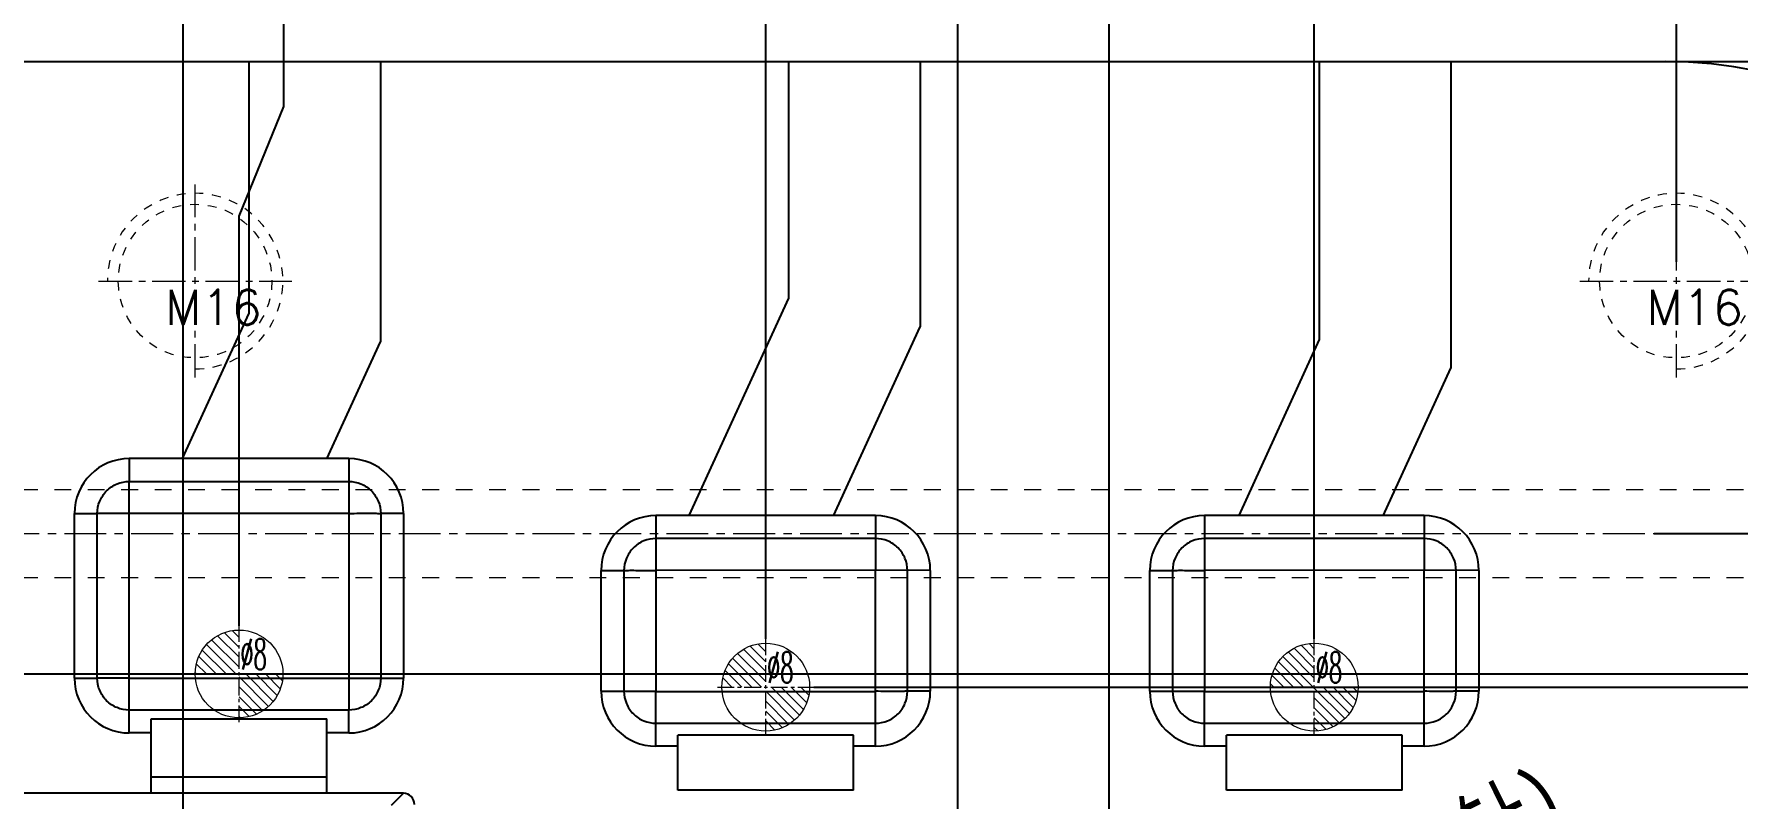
# Model space of a CAD drawing. Header units: millimetres. Extents: x 1803 to 4269, y -6912 to 1836.
# Drawn here: x 2884.4 to 3039.7, y -2153.9 to -2084.2 of the extents above; entities that cross this region are included whole.
import ezdxf
from ezdxf.enums import TextEntityAlignment as Align

# ---------------------------------------------------------------- set-up
doc = ezdxf.new("R2010")
doc.units = ezdxf.units.MM
doc.header["$LTSCALE"] = 16.335
doc.header["$PDMODE"] = 3
doc.header["$PDSIZE"] = 0.3125
doc.linetypes.add('CENTER', pattern=[0.6, 0.375, -0.075, 0.075, -0.075])
doc.linetypes.add('HIDDEN', pattern=[0.2, 0.1, -0.1])
doc.layers.get('0').update_dxf_attribs({"linetype": 'CONTINUOUS'})
doc.layers.get('Defpoints').update_dxf_attribs({"linetype": 'CONTINUOUS'})
for name, color, linetype, lineweight in [('cool', 153, 'HIDDEN', 9), ('epin', 13, 'CONTINUOUS', 9), ('screw', 33, 'CONTINUOUS', 13)]:
    doc.layers.add(name, color=color, linetype=linetype, lineweight=lineweight)
doc.layers.add('DEFAULT_2', color=8, linetype='HIDDEN')
doc.styles.get("Standard").update_dxf_attribs({"font": 'txt', "width": 0.8})
doc.styles.add('TXT', font='txt.shx', dxfattribs={"bigfont": 'gbcbig.shx'})
doc.styles.add('TXT05', font='txt.shx', dxfattribs={"width": 0.5, "bigfont": 'gbcbig.shx'})
doc.dimstyles.new('11', dxfattribs={"dimtxt": 8, "dimasz": 8, "dimexe": 0, "dimexo": 0, "dimgap": 0, "dimtad": 0, "dimdsep": 46, "dimtxsty": 'Standard', "dimcen": 0, "dimclrd": 4, "dimclre": 4, "dimclrt": 6, "dimazin": 0, "dimtp": 0.01, "dimtm": 0.01, "dimtfac": 1, "dimtofl": 0, "dimtmove": 0, "dimatfit": 3, "dimfxl": 0, "dimtolj": 1, "dimarcsym": 0})

# ---------------------------------------------------------------- blocks, each defined once
blk = doc.blocks.new('screw_m16_g')
at = {"layer": 'screw', "color": 1, "linetype": 'CENTER', "ltscale": 0.497582}
for p, q in [((0, -8.8), (0, 8.8)), ((-8.8, 0), (8.8, 0))]:
    blk.add_line(p, q, dxfattribs=at)
at = {"layer": 'screw', "color": 33, "linetype": 'HIDDEN', "ltscale": 0.497582}
blk.add_circle((0, 0), 7, dxfattribs=at)
at = {"layer": 'screw', "color": 92, "linetype": 'HIDDEN', "ltscale": 0.497582}
blk.add_arc((0, 0), 8, 270, 180, dxfattribs=at)
at = {"layer": 'screw', "color": 6, "style": 'TXT'}
blk.add_text('M16', height=3.2, dxfattribs=at).set_placement((-2.72, -4))
blk = doc.blocks.new('1')
at = {"layer": 'cool', "ltscale": 0.932966}
for p, q in [((2578.45, -905.66), (3059.79, -905.66)), ((2578.45, -913.66), (3059.79, -913.66))]:
    blk.add_line(p, q, dxfattribs=at)
at = {"layer": 'cool', "color": 1, "linetype": 'CENTER', "ltscale": 0.621977}
blk.add_line((2564.12, -909.66), (3074.12, -909.66), dxfattribs=at)
blk = doc.blocks.new('*D214')
at = {"color": 4, "lineweight": -2}
for p, q in [((2564.12, -2139.11), (2564.12, -2050.35)), ((2572.12, -2050.35), (2796.25, -2050.35)), ((3066.12, -2050.35), (2810.12, -2050.35)), ((3074.12, -2139.11), (3074.12, -2050.35))]:
    blk.add_line(p, q, dxfattribs=at)
at = {"color": 4}
for points in [[(2572.12, -2049.02), (2572.12, -2051.69), (2564.12, -2050.35)], [(3066.12, -2049.02), (3066.12, -2051.69), (3074.12, -2050.35)]]:
    blk.add_solid(points, dxfattribs=at)
at = {"layer": 'Defpoints', "color": 0}
for p in [(3074.12, -2050.35), (2564.12, -2139.11), (3074.12, -2139.11)]:
    blk.add_point(p, dxfattribs=at)
at = {"color": 6, "insert": (2803.18, -2050.35), "char_height": 8, "attachment_point": 5}
blk.add_mtext('\\A1;510', dxfattribs=at)
blk = doc.blocks.new('*D215')
at = {"color": 4, "lineweight": -2}
for p, q in [((3013.57, -2086.69), (3108.35, -2086.69)), ((3108.35, -2094.69), (3108.35, -2177.41)), ((3108.35, -2318.69), (3108.35, -2193.41)), ((3013.57, -2326.69), (3108.35, -2326.69))]:
    blk.add_line(p, q, dxfattribs=at)
at = {"color": 4}
for points in [[(3107.02, -2094.69), (3109.68, -2094.69), (3108.35, -2086.69)], [(3107.02, -2318.69), (3109.68, -2318.69), (3108.35, -2326.69)]]:
    blk.add_solid(points, dxfattribs=at)
at = {"layer": 'Defpoints', "color": 0}
for p in [(3013.57, -2086.69), (3013.57, -2326.69), (3108.35, -2326.69)]:
    blk.add_point(p, dxfattribs=at)
at = {"color": 6, "insert": (3108.35, -2185.41), "char_height": 8, "attachment_point": 5, "rotation": 90}
blk.add_mtext('\\A1;240', dxfattribs=at)
blk = doc.blocks.new('*D216')
at = {"color": 4, "lineweight": -2}
blk.add_line((2995.85, -2168.01), (2991.38, -2170.23), dxfattribs=at)
at = {"color": 4}
blk.add_solid([(2991.01, -2169.49), (2991.75, -2170.98), (2986.9, -2172.46)], dxfattribs=at)
at = {"layer": 'Defpoints', "color": 0}
for p in [(2986.9, -2172.46), (2977.94, -2176.91)]:
    blk.add_point(p, dxfattribs=at)
at = {"color": 6, "insert": (3009.49, -2161.23), "char_height": 6, "attachment_point": 5, "rotation": 26.4347}
blk.add_mtext('\\A1;∅10(镶针)', dxfattribs=at)
blk = doc.blocks.new('epin_ejp_8')
at = {"layer": 'epin'}
h = blk.add_hatch(dxfattribs=at)
h.set_pattern_fill('_ANSI31', color=123, scale=0.2, angle=90, style=0)
h.set_pattern_definition([(135, (-2636.1445, 786.8366), (-0.4490128, -0.4490128), [])])
h.paths.add_polyline_path([(0, 4, 0.414214), (-4, 0), (0, 0)])
h.paths.add_polyline_path([(4, 0), (0, 0), (0, -4, 0.414214)])
at = {"layer": 'epin', "color": 1, "linetype": 'CENTER', "ltscale": 0.248791}
for p, q in [((0, -4.4), (0, 4.4)), ((-4.4, 0), (4.4, 0))]:
    blk.add_line(p, q, dxfattribs=at)
at = {"layer": 'epin'}
blk.add_circle((0, 0), 4, dxfattribs=at)
at = {"layer": 'epin', "color": 6, "style": 'TXT05', "width": 0.5}
blk.add_text('%%c8', height=2.8, dxfattribs=at).set_placement((1.33, 1.8), align=Align.MIDDLE)
blk = doc.blocks.new('*D239')
at = {"color": 4, "lineweight": -2}
for p, q in [((3064.74, -2159.2), (3074.74, -2152.66)), ((3074.74, -2152.66), (3084.74, -2152.66)), ((2901.33, -2159.2), (3064.74, -2159.2))]:
    blk.add_line(p, q, dxfattribs=at)
at = {"layer": 'Defpoints', "color": 0}
for p in [(3084.74, -2152.66), (2901.33, -2159.2), (2819.12, -2206.69)]:
    blk.add_point(p, dxfattribs=at)
at = {"color": 6, "insert": (3094.34, -2152.66), "char_height": 6, "attachment_point": 5}
blk.add_mtext('\\A1;47.49', dxfattribs=at)
blk = doc.blocks.new('*D240')
at = {"color": 4, "lineweight": -2}
for p, q in [((3064.74, -2142.49), (3074.74, -2137.79)), ((3074.74, -2137.79), (3084.74, -2137.79)), ((2853.52, -2142.49), (3064.74, -2142.49))]:
    blk.add_line(p, q, dxfattribs=at)
at = {"layer": 'Defpoints', "color": 0}
for p in [(3084.74, -2137.79), (2853.52, -2142.49), (2819.12, -2206.69)]:
    blk.add_point(p, dxfattribs=at)
at = {"color": 6, "insert": (3091.94, -2137.79), "char_height": 6, "attachment_point": 5}
blk.add_mtext('\\A1;64.2', dxfattribs=at)
blk = doc.blocks.new('*D241')
at = {"color": 4, "lineweight": -2}
blk.add_line((3032.1, -2129.69), (3084.74, -2129.69), dxfattribs=at)
at = {"layer": 'Defpoints', "color": 0}
for p in [(3032.1, -2129.69), (3084.74, -2129.69), (2819.12, -2206.69)]:
    blk.add_point(p, dxfattribs=at)
at = {"color": 6, "insert": (3088.74, -2129.69), "char_height": 6, "attachment_point": 5}
blk.add_mtext('\\A1;77', dxfattribs=at)
blk = doc.blocks.new('*D242')
at = {"color": 4, "lineweight": -2}
blk.add_line((3042.92, -2106.69), (3084.74, -2106.69), dxfattribs=at)
at = {"layer": 'Defpoints', "color": 0}
for p in [(3042.92, -2106.69), (3084.74, -2106.69), (2819.12, -2206.69)]:
    blk.add_point(p, dxfattribs=at)
at = {"color": 6, "insert": (3089.54, -2106.69), "char_height": 6, "attachment_point": 5}
blk.add_mtext('\\A1;100', dxfattribs=at)
blk = doc.blocks.new('*D254')
at = {"color": 4, "lineweight": -2}
blk.add_line((2898.03, -2155.9), (2898.03, -2080.38), dxfattribs=at)
at = {"layer": 'Defpoints', "color": 0}
for p in [(2898.03, -2080.38), (2898.03, -2155.9), (2819.12, -2206.69)]:
    blk.add_point(p, dxfattribs=at)
at = {"color": 6, "insert": (2898.03, -2071.58), "char_height": 6, "attachment_point": 5, "rotation": 90}
blk.add_mtext('\\A1;78.91', dxfattribs=at)
blk = doc.blocks.new('*D255')
at = {"color": 4, "lineweight": -2}
for p, q in [((2907.2, -2090.77), (2907.2, -2080.77)), ((2903.12, -2100.77), (2907.2, -2090.77)), ((2903.12, -2138.09), (2903.12, -2100.77))]:
    blk.add_line(p, q, dxfattribs=at)
at = {"layer": 'Defpoints', "color": 0}
for p in [(2907.2, -2080.77), (2903.12, -2138.09), (2819.12, -2206.69)]:
    blk.add_point(p, dxfattribs=at)
at = {"color": 6, "insert": (2907.2, -2076.77), "char_height": 6, "attachment_point": 5, "rotation": 90}
blk.add_mtext('\\A1;84', dxfattribs=at)
blk = doc.blocks.new('*D256')
at = {"color": 4, "lineweight": -2}
blk.add_line((2968.64, -2157.29), (2968.64, -2080.38), dxfattribs=at)
at = {"layer": 'Defpoints', "color": 0}
for p in [(2968.64, -2080.38), (2968.64, -2157.29), (2819.12, -2206.69)]:
    blk.add_point(p, dxfattribs=at)
at = {"color": 6, "insert": (2968.64, -2069.18), "char_height": 6, "attachment_point": 5, "rotation": 90}
blk.add_mtext('\\A1;149.52', dxfattribs=at)
blk = doc.blocks.new('*D257')
at = {"color": 4, "lineweight": -2}
blk.add_line((2982.42, -2172.75), (2982.42, -2080.38), dxfattribs=at)
at = {"layer": 'Defpoints', "color": 0}
for p in [(2982.42, -2080.38), (2982.42, -2172.75), (2819.12, -2206.69)]:
    blk.add_point(p, dxfattribs=at)
at = {"color": 6, "insert": (2982.42, -2071.58), "char_height": 6, "attachment_point": 5, "rotation": 90}
blk.add_mtext('\\A1;163.3', dxfattribs=at)
blk = doc.blocks.new('*D258')
at = {"color": 4, "lineweight": -2}
blk.add_line((2951.12, -2139.29), (2951.12, -2080.38), dxfattribs=at)
at = {"layer": 'Defpoints', "color": 0}
for p in [(2951.12, -2080.38), (2951.12, -2139.29), (2819.12, -2206.69)]:
    blk.add_point(p, dxfattribs=at)
at = {"color": 6, "insert": (2951.12, -2074.78), "char_height": 6, "attachment_point": 5, "rotation": 90}
blk.add_mtext('\\A1;132', dxfattribs=at)
blk = doc.blocks.new('*D259')
at = {"color": 4, "lineweight": -2}
blk.add_line((3001.12, -2139.29), (3001.12, -2080.38), dxfattribs=at)
at = {"layer": 'Defpoints', "color": 0}
for p in [(3001.12, -2080.38), (3001.12, -2139.29), (2819.12, -2206.69)]:
    blk.add_point(p, dxfattribs=at)
at = {"color": 6, "insert": (3001.12, -2074.78), "char_height": 6, "attachment_point": 5, "rotation": 90}
blk.add_mtext('\\A1;182', dxfattribs=at)
blk = doc.blocks.new('*D260')
at = {"color": 4, "lineweight": -2}
blk.add_line((3034.12, -2104.94), (3034.12, -2080.38), dxfattribs=at)
at = {"layer": 'Defpoints', "color": 0}
for p in [(3034.12, -2080.38), (3034.12, -2104.94), (2819.12, -2206.69)]:
    blk.add_point(p, dxfattribs=at)
at = {"color": 6, "insert": (3034.12, -2074.78), "char_height": 6, "attachment_point": 5, "rotation": 90}
blk.add_mtext('\\A1;215', dxfattribs=at)
blk = doc.blocks.new('*D829')
at = {"color": 4, "lineweight": -2}
for p, q in [((2955.52, -2143.69), (3064.83, -2143.69)), ((3064.83, -2143.69), (3074.83, -2144.94)), ((3074.83, -2144.94), (3084.83, -2144.94))]:
    blk.add_line(p, q, dxfattribs=at)
at = {"layer": 'Defpoints', "color": 0}
for p in [(2955.52, -2143.69), (3084.83, -2144.94), (2819.12, -2206.69)]:
    blk.add_point(p, dxfattribs=at)
at = {"color": 6, "insert": (3088.83, -2144.94), "char_height": 6, "attachment_point": 5}
blk.add_mtext('\\A1;63', dxfattribs=at)

msp = doc.modelspace()

# ---------------------------------------------------------------- linework, layer by layer
at = {"color": 7, "linetype": 'Continuous'}
for p, q in [((2605.12, -2086.687), (3033.12, -2086.687)), ((2904.01, -2086.687), (2904.01, -2109.607)), ((2916.01, -2086.687), (2916.01, -2112.219)), ((2953.19, -2086.687), (2953.19, -2108.237)), ((2965.19, -2086.687), (2965.19, -2110.849)), ((3001.57, -2086.687), (3001.57, -2112)), ((3013.57, -2086.687), (3013.57, -2114.612)), ((2953.19, -2108.237), (2944.128, -2128.065)), ((2904.01, -2109.607), (2897.951, -2122.865)), ((2957.308, -2128.095), (2965.19, -2110.849)), ((2911.131, -2122.895), (2916.01, -2112.219)), ((3001.57, -2112), (2994.228, -2128.065)), ((3007.408, -2128.095), (3013.57, -2114.612)), ((2893.12, -2122.865), (2893.12, -2124.948)), ((2913.12, -2122.865), (2893.12, -2122.865)), ((2913.12, -2122.865), (2913.138, -2142.883)), ((2893.12, -2124.948), (2913.12, -2124.948)), ((2888.12, -2142.865), (2888.12, -2127.865)), ((2888.12, -2127.865), (2890.203, -2127.865)), ((2890.203, -2142.865), (2890.203, -2127.865)), ((2893.12, -2147.865), (2893.101, -2127.846)), ((2893.101, -2127.846), (2913.138, -2127.846)), ((2916.036, -2127.865), (2916.036, -2142.865)), ((2918.12, -2127.865), (2916.036, -2127.865)), ((2918.12, -2127.865), (2918.12, -2142.865)), ((2941.12, -2128.065), (2941.101, -2144.083)), ((2961.12, -2128.065), (2941.12, -2128.065)), ((2961.12, -2128.065), (2961.12, -2130.148)), ((2991.12, -2128.065), (2991.101, -2144.083)), ((3011.12, -2128.065), (2991.12, -2128.065)), ((3011.12, -2128.065), (3011.12, -2130.148)), ((2961.12, -2130.148), (2941.12, -2130.148)), ((3011.12, -2130.148), (2991.12, -2130.148)), ((2936.12, -2144.065), (2936.12, -2133.065)), ((2936.12, -2133.065), (2938.203, -2133.065)), ((2938.203, -2133.065), (2938.203, -2144.065)), ((2966.12, -2133.065), (2941.101, -2133.046)), ((2961.12, -2149.065), (2961.138, -2133.046)), ((2964.036, -2144.065), (2964.036, -2133.065)), ((2966.12, -2133.065), (2966.12, -2144.065)), ((2986.12, -2133.065), (2988.203, -2133.065)), ((2986.12, -2144.065), (2986.12, -2133.065)), ((2988.203, -2133.065), (2988.203, -2144.065)), ((3016.12, -2133.065), (2991.101, -2133.046)), ((3011.12, -2149.065), (3011.138, -2133.046)), ((3014.036, -2144.065), (3014.036, -2133.065)), ((3016.12, -2133.065), (3016.12, -2144.065)), ((2888.12, -2142.865), (2890.203, -2142.865)), ((2893.101, -2142.883), (2918.12, -2142.865)), ((2936.12, -2144.065), (2938.203, -2144.065)), ((2941.101, -2144.083), (2961.138, -2144.083)), ((2966.12, -2144.065), (2964.036, -2144.065)), ((2986.12, -2144.065), (2988.203, -2144.065)), ((2991.101, -2144.083), (3011.138, -2144.083)), ((3016.12, -2144.065), (3014.036, -2144.065)), ((2913.12, -2145.781), (2893.12, -2145.781)), ((2913.12, -2147.865), (2913.12, -2145.781)), ((2895.12, -2153.365), (2895.12, -2146.59)), ((2895.12, -2146.59), (2911.12, -2146.59)), ((2911.12, -2153.365), (2911.12, -2146.59)), ((2941.12, -2149.065), (2941.12, -2146.981)), ((2941.12, -2146.981), (2961.12, -2146.981)), ((2991.12, -2146.981), (3011.12, -2146.981)), ((2991.12, -2149.065), (2991.12, -2146.981)), ((2895.12, -2147.865), (2893.12, -2147.865)), ((2913.12, -2147.865), (2911.12, -2147.865)), ((2943.12, -2149.065), (2941.12, -2149.065)), ((2943.12, -2153.065), (2943.12, -2148.059)), ((2959.12, -2148.059), (2943.12, -2148.059)), ((2959.12, -2153.065), (2959.12, -2148.059)), ((2961.12, -2149.065), (2959.12, -2149.065)), ((2993.12, -2149.065), (2991.12, -2149.065)), ((3009.12, -2148.059), (2993.12, -2148.059)), ((2993.12, -2153.065), (2993.12, -2148.059)), ((3009.12, -2153.065), (3009.12, -2148.059)), ((3011.12, -2149.065), (3009.12, -2149.065)), ((2895.12, -2151.865), (2911.12, -2151.865)), ((2918.102, -2153.365), (2723.152, -2153.365)), ((2917.022, -2154.444), (2918.102, -2153.365)), ((2959.12, -2153.065), (2943.12, -2153.065)), ((3009.12, -2153.065), (2993.12, -2153.065))]:
    msp.add_line(p, q, dxfattribs=at)
for centre, radius, start, end in [((3033.12, -2127.687), 41, 0, 90), ((2893.12, -2127.865), 5, 90, 180), ((2913.12, -2127.865), 5, 0, 90), ((2941.12, -2133.065), 5, 90, 180), ((2961.12, -2133.065), 5, 0, 90), ((2991.12, -2133.065), 5, 90, 180), ((3011.12, -2133.065), 5, 0, 90), ((2893.12, -2142.865), 5, 180, 270), ((2913.12, -2142.865), 5, 270, 0), ((2941.12, -2144.065), 5, 180, 270), ((2961.12, -2144.065), 5, 270, 0), ((2991.12, -2144.065), 5, 180, 270), ((3011.12, -2144.065), 5, 270, 0)]:
    msp.add_arc(centre, radius, start, end, dxfattribs=at)
msp.add_ellipse((2918.102, -2154.37), major_axis=(0.711, 0.711), ratio=0.9996955, start_param=-0.7852459, end_param=0.7852459, dxfattribs=at)
for points, knots in [([(2890.203, -2127.865), (2890.204, -2127.485), (2890.355, -2126.719), (2891.004, -2125.749), (2891.974, -2125.102), (2892.74, -2124.947), (2893.12, -2124.948)], [0, 0, 0, 0, 0.2499973, 0.4999993, 0.7500013, 1, 1, 1, 1]), ([(2893.12, -2127.846), (2893.12, -2127.525), (2893.093, -2126.916), (2893.109, -2126.085), (2893.09, -2125.44), (2893.119, -2125.083), (2893.12, -2124.948)], [0, 0, 0, 0, 0.3327395, 0.6301767, 0.8607209, 1, 1, 1, 1]), ([(2913.12, -2124.948), (2913.499, -2124.949), (2914.265, -2125.1), (2915.235, -2125.75), (2915.882, -2126.719), (2916.037, -2127.485), (2916.036, -2127.865)], [0, 0, 0, 0, 0.2499973, 0.4999993, 0.7500013, 1, 1, 1, 1]), ([(2893.101, -2127.865), (2892.78, -2127.865), (2892.171, -2127.877), (2891.339, -2127.869), (2890.695, -2127.879), (2890.338, -2127.865), (2890.203, -2127.865)], [0, 0, 0, 0, 0.3327772, 0.6302347, 0.8607926, 1, 1, 1, 1]), ([(2913.138, -2127.865), (2913.46, -2127.865), (2914.068, -2127.838), (2914.9, -2127.854), (2915.545, -2127.835), (2915.901, -2127.864), (2916.036, -2127.865)], [0, 0, 0, 0, 0.3327395, 0.6301767, 0.8607209, 1, 1, 1, 1]), ([(2941.12, -2130.148), (2940.74, -2130.149), (2939.974, -2130.3), (2939.004, -2130.95), (2938.357, -2131.919), (2938.202, -2132.685), (2938.203, -2133.065)], [0, 0, 0, 0, 0.2499971, 0.4999979, 0.7500006, 1, 1, 1, 1]), ([(2964.036, -2133.065), (2964.035, -2132.685), (2963.884, -2131.919), (2963.235, -2130.949), (2962.265, -2130.302), (2961.499, -2130.147), (2961.12, -2130.148)], [0, 0, 0, 0, 0.2499971, 0.4999979, 0.7500006, 1, 1, 1, 1]), ([(2961.12, -2130.148), (2961.12, -2130.283), (2961.149, -2130.64), (2961.13, -2131.285), (2961.146, -2132.116), (2961.12, -2132.725), (2961.12, -2133.046)], [0, 0, 0, 0, 0.1392775, 0.3698221, 0.6672598, 1, 1, 1, 1]), ([(2991.12, -2130.148), (2990.74, -2130.149), (2989.974, -2130.3), (2989.004, -2130.95), (2988.357, -2131.919), (2988.202, -2132.685), (2988.203, -2133.065)], [0, 0, 0, 0, 0.2499971, 0.4999979, 0.7500006, 1, 1, 1, 1]), ([(3014.036, -2133.065), (3014.035, -2132.685), (3013.884, -2131.919), (3013.235, -2130.949), (3012.265, -2130.302), (3011.499, -2130.147), (3011.12, -2130.148)], [0, 0, 0, 0, 0.2499971, 0.4999979, 0.7500006, 1, 1, 1, 1]), ([(3011.12, -2130.148), (3011.12, -2130.283), (3011.149, -2130.64), (3011.13, -2131.285), (3011.146, -2132.116), (3011.12, -2132.725), (3011.12, -2133.046)], [0, 0, 0, 0, 0.1392775, 0.3698221, 0.6672598, 1, 1, 1, 1]), ([(2938.203, -2133.065), (2938.338, -2133.064), (2938.694, -2133.035), (2939.339, -2133.055), (2940.171, -2133.038), (2940.78, -2133.065), (2941.101, -2133.065)], [0, 0, 0, 0, 0.1392775, 0.3698221, 0.6672598, 1, 1, 1, 1]), ([(2988.203, -2133.065), (2988.338, -2133.064), (2988.694, -2133.035), (2989.339, -2133.055), (2990.171, -2133.038), (2990.78, -2133.065), (2991.101, -2133.065)], [0, 0, 0, 0, 0.1392775, 0.3698221, 0.6672598, 1, 1, 1, 1]), ([(2893.12, -2145.781), (2892.74, -2145.78), (2891.974, -2145.629), (2891.004, -2144.98), (2890.357, -2144.01), (2890.202, -2143.244), (2890.203, -2142.865)], [0, 0, 0, 0, 0.2499973, 0.4999993, 0.7500013, 1, 1, 1, 1]), ([(2893.101, -2142.865), (2892.78, -2142.865), (2892.171, -2142.891), (2891.339, -2142.875), (2890.694, -2142.894), (2890.338, -2142.865), (2890.203, -2142.865)], [0, 0, 0, 0, 0.3327395, 0.6301767, 0.8607209, 1, 1, 1, 1]), ([(2916.036, -2142.865), (2916.035, -2143.244), (2915.884, -2144.01), (2915.235, -2144.98), (2914.265, -2145.627), (2913.499, -2145.782), (2913.12, -2145.781)], [0, 0, 0, 0, 0.2499973, 0.4999993, 0.7500013, 1, 1, 1, 1]), ([(2913.12, -2142.883), (2913.12, -2143.205), (2913.146, -2143.813), (2913.13, -2144.645), (2913.149, -2145.29), (2913.12, -2145.646), (2913.12, -2145.781)], [0, 0, 0, 0, 0.3327395, 0.6301767, 0.8607209, 1, 1, 1, 1]), ([(2938.203, -2144.065), (2938.338, -2144.065), (2938.695, -2144.051), (2939.339, -2144.06), (2940.171, -2144.053), (2940.78, -2144.065), (2941.101, -2144.065)], [0, 0, 0, 0, 0.1392062, 0.3697645, 0.6672224, 1, 1, 1, 1]), ([(2938.203, -2144.065), (2938.204, -2144.444), (2938.355, -2145.21), (2939.004, -2146.18), (2939.974, -2146.827), (2940.74, -2146.982), (2941.12, -2146.981)], [0, 0, 0, 0, 0.2499971, 0.4999977, 0.7500005, 1, 1, 1, 1]), ([(2941.12, -2146.981), (2941.119, -2146.846), (2941.09, -2146.49), (2941.109, -2145.845), (2941.093, -2145.013), (2941.12, -2144.405), (2941.12, -2144.083)], [0, 0, 0, 0, 0.1392804, 0.3698242, 0.6672611, 1, 1, 1, 1]), ([(2961.12, -2146.981), (2961.499, -2146.98), (2962.265, -2146.829), (2963.235, -2146.18), (2963.882, -2145.21), (2964.037, -2144.444), (2964.036, -2144.065)], [0, 0, 0, 0, 0.2499971, 0.4999977, 0.7500005, 1, 1, 1, 1]), ([(2964.036, -2144.065), (2963.901, -2144.065), (2963.545, -2144.094), (2962.9, -2144.075), (2962.068, -2144.091), (2961.46, -2144.065), (2961.138, -2144.065)], [0, 0, 0, 0, 0.1392804, 0.3698242, 0.6672611, 1, 1, 1, 1]), ([(2988.203, -2144.065), (2988.338, -2144.065), (2988.695, -2144.051), (2989.339, -2144.06), (2990.171, -2144.053), (2990.78, -2144.065), (2991.101, -2144.065)], [0, 0, 0, 0, 0.1392062, 0.3697645, 0.6672224, 1, 1, 1, 1]), ([(2988.203, -2144.065), (2988.204, -2144.444), (2988.355, -2145.21), (2989.004, -2146.18), (2989.974, -2146.827), (2990.74, -2146.982), (2991.12, -2146.981)], [0, 0, 0, 0, 0.2499971, 0.4999977, 0.7500005, 1, 1, 1, 1]), ([(2991.12, -2146.981), (2991.119, -2146.846), (2991.09, -2146.49), (2991.109, -2145.845), (2991.093, -2145.013), (2991.12, -2144.405), (2991.12, -2144.083)], [0, 0, 0, 0, 0.1392804, 0.3698242, 0.6672611, 1, 1, 1, 1]), ([(3011.12, -2146.981), (3011.499, -2146.98), (3012.265, -2146.829), (3013.235, -2146.18), (3013.882, -2145.21), (3014.037, -2144.444), (3014.036, -2144.065)], [0, 0, 0, 0, 0.2499971, 0.4999977, 0.7500005, 1, 1, 1, 1]), ([(3014.036, -2144.065), (3013.901, -2144.065), (3013.545, -2144.094), (3012.9, -2144.075), (3012.068, -2144.091), (3011.46, -2144.065), (3011.138, -2144.065)], [0, 0, 0, 0, 0.1392804, 0.3698242, 0.6672611, 1, 1, 1, 1])]:
    msp.add_open_spline(points, degree=3, knots=knots, dxfattribs=at)
at = {"layer": 'DEFAULT_2', "color": 8, "linetype": 'HIDDEN'}
for p, q in [((2895.12, -2153.365), (2895.12, -2153.379)), ((2911.12, -2153.365), (2911.12, -2153.379))]:
    msp.add_line(p, q, dxfattribs=at)

# ---------------------------------------------------------------- block references
at = {"xscale": -1, "rotation": 180}
msp.add_blockref('1', (0, -3039.345), dxfattribs=at)
at = {"layer": 'epin'}
for p in [(2903.12, -2142.487), (2951.12, -2143.687), (3001.12, -2143.687)]:
    msp.add_blockref('epin_ejp_8', p, dxfattribs=at)
at = {"layer": 'screw'}
for p in [(2899.12, -2106.687), (3034.12, -2106.687)]:
    msp.add_blockref('screw_m16_g', p, dxfattribs=at)

# ---------------------------------------------------------------- dimensions: what is measured, and where the dimension line sits
dim = msp.add_linear_dim(base=(3074.12, -2050.354), p1=(2564.12, -2139.114), p2=(3074.12, -2139.114), dimstyle='11', override={"dimfxl": 1.25, "dimarcsym": 1})
dim.commit()
dim.dimension.update_dxf_attribs({"geometry": '*D214', "text_midpoint": (2803.183, -2050.354), "dimtype": 160})
for feature_location, offset, dtype, picture, middle in [((2968.639, -2157.287), (0, 76.908), 1, '*D256', (2968.639, -2069.179)), ((2898.027, -2155.9), (0, 75.521), 1, '*D254', (2898.027, -2071.579)), ((2982.422, -2172.749), (0, 92.37), 1, '*D257', (2982.422, -2071.579)), ((2951.12, -2139.287), (0, 58.908), 1, '*D258', (2951.12, -2074.779)), ((3001.12, -2139.287), (0, 58.908), 1, '*D259', (3001.12, -2074.779)), ((3034.12, -2104.937), (0, 24.558), 1, '*D260', (3034.12, -2074.779)), ((2903.12, -2138.087), (4.084, 57.316), 1, '*D255', (2907.203, -2076.771)), ((3042.92, -2106.687), (41.817, 0), 0, '*D242', (3089.537, -2106.687)), ((3032.104, -2129.687), (52.632, 0), 0, '*D241', (3088.737, -2129.687)), ((2853.52, -2142.487), (231.217, 4.694), 0, '*D240', (3091.937, -2137.792)), ((2955.52, -2143.687), (129.306, -1.256), 0, '*D829', (3088.825, -2144.943)), ((2901.327, -2159.2), (183.41, 6.539), 0, '*D239', (3094.337, -2152.661))]:
    dim = msp.add_ordinate_dim(feature_location=feature_location, offset=offset, dtype=dtype, origin=(2819.12, -2206.687), dimstyle='11', override={"dimtxt": 6, "dimasz": 5, "dimfxl": 1.25, "dimarcsym": 1})
    dim.commit()
    dim.dimension.update_dxf_attribs({"geometry": picture, "text_midpoint": middle})
dim = msp.add_linear_dim(base=(3108.349, -2326.687), p1=(3013.57, -2086.687), p2=(3013.57, -2326.687), angle=90, dimstyle='11', override={"dimfxl": 1.25, "dimarcsym": 1})
dim.commit()
dim.dimension.update_dxf_attribs({"geometry": '*D215', "text_midpoint": (3108.349, -2185.41), "dimtype": 160})
dim = msp.add_diameter_dim_2p(p1=(2977.945, -2176.91), p2=(2986.899, -2172.458), text='<>(镶针)', dimstyle='11', override={"dimtxt": 6, "dimasz": 5, "dimfxl": 1.25, "dimarcsym": 1})
dim.commit()
dim.dimension.update_dxf_attribs({"geometry": '*D216', "text_midpoint": (3009.488, -2161.228)})

doc.saveas('drawing.dxf')
